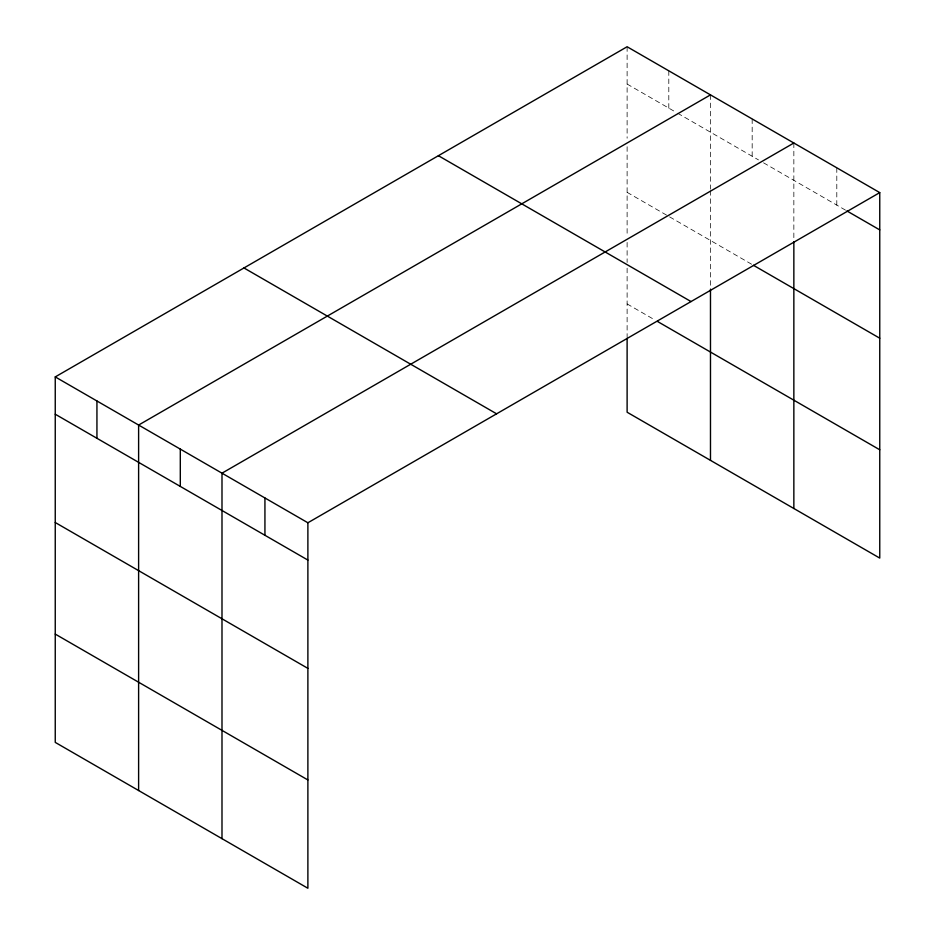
<?xml version="1.0" encoding="UTF-8"?>
<svg xmlns="http://www.w3.org/2000/svg" width="935" height="935" viewBox="0 0 935 935"><rect width="100%" height="100%" fill="white"/><g stroke="black" fill="none" stroke-linecap="round" stroke-linejoin="round"><path stroke-width="0.7" stroke-dasharray="4.67 3.51" d="M627.116 84.056L676.379 112.492M677.641 113.228L758.484 159.897M763.544 162.819L845.649 210.223M627.116 192.353L752.172 264.547M627.116 303.933L654.909 319.98M836.802 167.809L836.802 205.116M793.85 143.02L793.85 240.166M752.172 118.944L752.172 156.25M710.483 94.879L710.483 189.186M710.483 190.611L710.483 287.688M668.805 70.815L668.805 108.121M627.116 46.75L627.116 138.205M627.116 146.748L627.116 236.695M627.116 242.422L627.116 262.443M627.116 268.17L627.116 336.705"/><path stroke-width="1.4" d="M879.753 192.61L307.884 522.77L307.884 888.25L55.247 742.39L55.247 376.91L627.116 46.75L879.753 192.61L879.753 558.09L627.116 412.23L627.116 338.131M710.483 94.879L138.614 425.051L138.614 790.531M793.85 143.02L221.992 473.18L221.992 838.66M846.911 210.948L879.753 229.905M753.435 265.283L879.753 338.213M438.398 155.701L691.035 301.561M657.434 321.43L879.753 449.782M243.965 267.959L496.602 413.819M55.247 376.91L307.884 522.77M55.247 414.217L307.884 560.077M55.247 522.513L307.884 668.373M55.247 634.094L307.884 779.954M793.85 241.592L793.85 508.5M710.483 289.125L710.483 460.359M264.932 497.981L264.932 535.276M180.303 449.116L180.303 486.41M96.936 400.975L96.936 438.281"/></g></svg>
